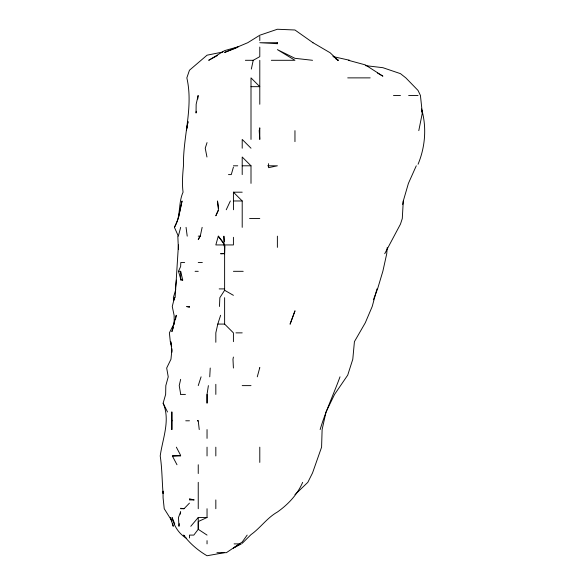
<?xml version="1.0" encoding="UTF-8"?>
<svg xmlns="http://www.w3.org/2000/svg" width="585" height="585" viewBox="0 0 585 585"><rect width="100%" height="100%" fill="white"/><g stroke="black" fill="none" stroke-linecap="round" stroke-linejoin="round"><path stroke-width="0.88" d="M207.068 394.414L207.046 403.204L207.039 394.414L208.392 385.617M171.866 420.162L171.866 429.58L171.866 412.001L171.866 420.988M175.127 297.699L178.432 244.939M224.852 245.795L224.618 253.488L220.596 253.729L224.618 253.729M219.485 306.489L219.843 297.699L224.618 290.277L224.618 244.939M209.752 376.828L210.22 368.038M416.271 165.804L408.41 183.39L403.292 200.977L402.283 218.563L400.469 224.113L384.718 253.729M387.211 247.579L386.736 253.729L382.882 271.169L377.574 288.902L373.384 299.791M197.767 98.982L198.147 95.465L196.158 104.262L196.041 113.051L196.267 111.296M179.259 523.663L178.966 526.303L178.476 517.506L180.655 511.714L180.348 514.193M175.368 288.902L176.399 280.113M180.655 227.353L178.352 236.15L174.432 227.353C181.109 216.669 177.972 203.456 183.061 192.187C181.95 183.412 182.644 174.579 183.463 165.804C182.893 136.363 193.613 107.311 186.842 77.878L189.452 70.244L207.039 55.187L222.863 51.999M174.615 321.436L174.25 324.075L174.096 315.278L172.261 306.489L174.462 297.699L174.637 299.454M402.729 204.494L403.292 200.977M175.478 319.673L176.253 315.278L171.866 331.644L173.438 327.439M174.652 319.673L173.818 324.075L169.387 332.865L170.301 341.655L171.639 346.313L170.747 341.655L171.836 350.452L170.959 359.241L166.681 368.038L168.231 376.828L165.818 385.617L165.643 394.414L163.135 403.204C170.586 420.396 162.564 438.604 160.217 455.964C162.111 468.409 162.016 480.936 163.076 493.447L163.047 491.129L163.076 497.733L164.224 508.716L171.866 520.899M233.415 357.062L232.976 359.241L233.415 368.038M418.794 130.638L422.311 113.051L420.425 95.465L418.056 90.463L405.829 77.878L400.469 73.651L382.882 67.692L365.303 65.608M199.968 236.15L198.242 239.616L200.26 236.15L202.147 227.353M178.257 218.563L182.045 200.977L178.286 218.563L174.432 227.353M251.323 69.088L253.232 60.299L259.791 56.65L259.791 47.071M220.618 315.278L217.795 324.075L215.828 332.865L215.828 342.283M180.655 379.336L179.222 385.617L180.655 394.027M376.967 288.902L372.214 306.489L365.303 322.766L354.422 341.655L352.792 359.241L347.717 375.131L334.561 394.414L326.02 412.001L322.116 429.58L321.589 447.167L312.544 472.921L307.827 482.34L294.957 494.661M257.276 376.828L259.791 367.599L259.674 368.038M223.565 242.877L218.293 236.15L215.828 244.939L233.415 244.939L233.415 237.298M233.415 167.127L231.28 174.601L228.472 174.601M175.705 289.699L173.343 297.699L173.942 300.332M207.039 142.608L205.233 148.224L206.958 157.014M198.242 385.617L201.086 376.828M320.134 429.58C325.479 411.518 333.545 394.502 340.009 376.828M418.056 164.253C425.295 146.945 426.845 126.989 421.544 108.971M178.498 271.316L180.655 271.316L182.732 280.113L180.655 278.796L178.498 271.316L180.655 266.467L180.802 262.526L184.655 262.526M226.234 209.766L230.358 200.977M218.322 210.52L215.828 215.792L218.424 209.766L217.518 200.977L218.446 208.011M302.672 482.34C297.297 494.705 288.266 504.321 277.378 512.043C267.126 517.805 260.5 527.853 251.002 534.624L242.205 543.348M247.17 535.092L242.205 541.995L226.402 552.679L216.925 552.679M190.776 526.303L198.242 517.506L207.039 517.506L207.039 508.716M184.056 508.716L180.655 508.277L180.655 508.716L184.056 508.716L189.452 503.122M217.459 55.538L208.699 60.299L224.618 50.624L238.687 46.661M241.356 543.889L233.415 548.065L239.872 543.889L234.088 543.889M207.039 517.506L198.242 521.564L198.242 529.301L193.81 535.092L189.452 535.092L189.452 537.995M236.347 47.926L224.618 52.431L247.74 42.712L259.791 35.232L277.378 29.25L294.957 29.996L312.982 42.712L330.13 52.76L337.991 60.299L335.848 58.595M224.377 552.679L207.039 555.75C198.037 550.507 189.84 543.494 183.566 535.092L184.875 536.24M176.984 464.753L172.363 455.964L180.655 455.408L176.356 447.167M312.544 42.712L312.982 42.712M245.371 60.299L253.232 60.299M271.33 60.299L294.957 60.299L277.378 49.623L294.957 58.325L312.544 60.299M348.382 60.299L365.303 64.876L382.882 76.167L377.537 73.088M347.717 77.878L370.159 77.878M251.002 86.675L259.791 86.675L251.002 77.878L251.002 139.427M393.478 95.465L400.469 95.465M408.637 95.465L418.056 95.465M233.415 165.804L237.737 165.804M242.205 165.804L251.002 165.804L251.002 183.39M267.711 165.804L277.378 165.804L268.581 167.668L268.581 163.654M233.444 209.766L233.415 192.187L242.205 192.187M233.415 200.977L242.205 200.977L242.205 227.353M249.554 218.563L259.791 218.563M198.242 236.15L200.26 236.15M198.242 262.526L202.337 262.526M195.09 271.316L198.242 271.316M233.415 271.316L243.192 271.316M182.732 280.113L180.655 280.113L180.655 271.316M219.178 288.902L224.618 288.902M217.795 324.075L224.618 324.075L233.415 332.865L233.415 341.655M235.945 332.865L242.205 332.865M242.205 385.617L251.002 385.617M180.655 394.414L185.445 394.414M185.737 420.791L189.452 420.791M198.242 420.827L197.394 420.791L198.242 420.827L199.244 429.58M172.363 455.964L180.655 455.964M277.378 43.714L259.791 42.712L277.378 42.712L277.378 43.714L277.246 42.712M333.647 56.708L349.72 60.299M336.09 59.107L338.327 60.299L332.865 56.138M224.618 290.277L233.415 295.33M207.039 535.092L198.242 529.301L198.242 517.506M186.688 538.383C179.032 534.032 173.921 526.025 172.085 517.506L174.761 523.904M251.002 148.224L242.205 139.427L242.205 148.224M251.002 165.804L242.205 157.014L242.205 174.601M233.415 192.187L242.205 200.977M218.293 236.15L224.092 244.208M163.135 403.204L167.515 412.001M171.559 520.219L170.352 517.506L173.24 526.303L172.655 523.984M421.463 109.534L422.311 113.051M224.618 247.748L224.033 244.939L223.894 236.15L224.333 241.422M186.059 227.353L187.215 236.15M177.825 236.15L178.41 249.334M294.957 130.638L294.957 141.636M277.378 236.15L277.378 247.382M259.791 36.387L259.791 40.562M259.791 60.299L259.791 104.262M259.791 447.167L259.791 462.421M224.618 297.699L224.618 324.075M215.828 384.316L215.828 394.414M215.828 447.167L215.828 455.964M215.828 499.926L215.828 508.716M207.039 429.58L207.039 438.377M207.039 447.167L207.039 455.964M207.039 540.642L207.039 543.889M198.242 464.753L198.242 473.55M198.242 482.34L198.242 508.716M171.866 348.689L171.866 352.287M187.997 121.746L186.388 130.638L188.004 121.746M259.791 127.983L259.192 130.638L259.791 139.427L259.791 127.983M294.957 310.935L290.116 324.075L294.957 310.935M189.452 306.489L186.418 306.489L189.452 307.439L189.452 306.489M194.023 499.926L189.452 499.926L189.452 498.786L194.023 499.926"/></g></svg>
